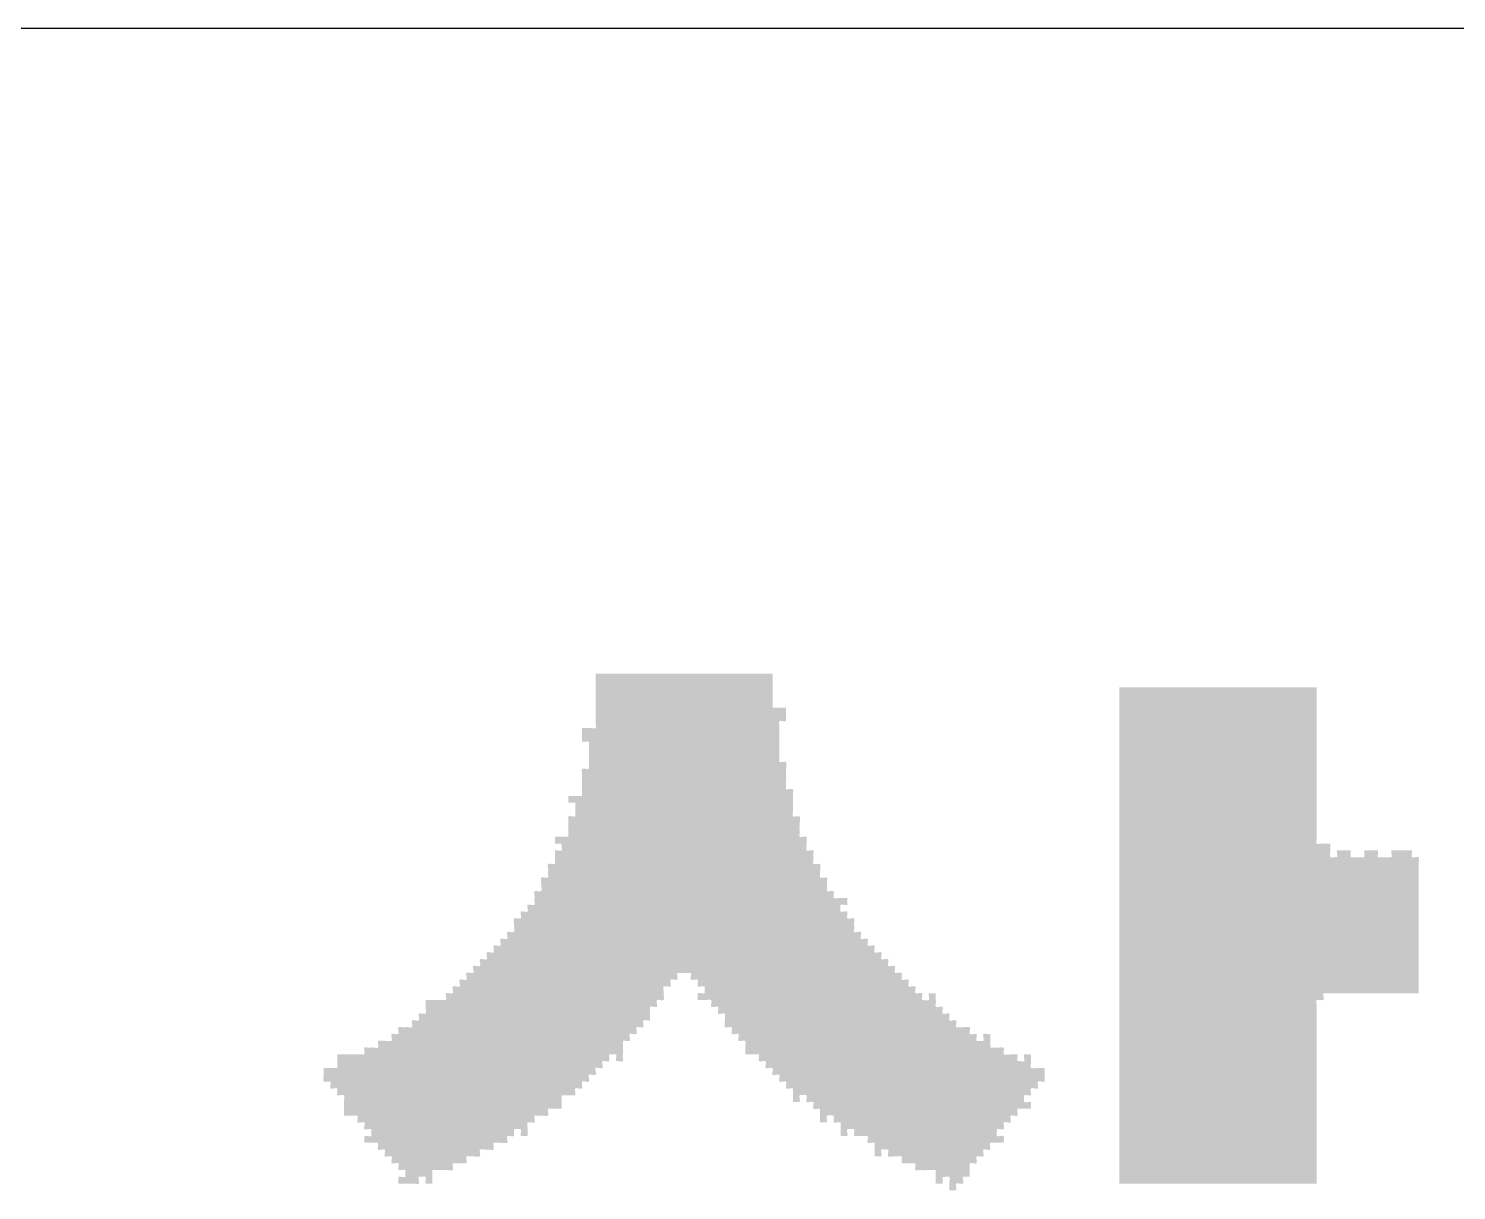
# Model space of a CAD drawing. Header units: feet. Extents: x 1 to 168002, y -59383 to 29717.
# Drawn here: x 36396 to 36856.9, y -55412.1 to -55036.8 of the extents above; entities that cross this region are included whole.
import ezdxf

# ---------------------------------------------------------------- set-up
doc = ezdxf.new("R2010")
doc.units = ezdxf.units.FT
doc.header["$LTSCALE"] = 50
doc.header["$MEASUREMENT"] = 0
doc.linetypes.add('CONTINU', pattern=[0])
doc.layers.get('0').update_dxf_attribs({"linetype": 'CONTINUOUS'})
doc.layers.add('Border', color=7, linetype='CONTINUOUS', lineweight=0)
doc.layers.add('CLOUD', color=30, linetype='CONTINUOUS')
doc.layers.add('title', color=2, linetype='CONTINUOUS')

# ---------------------------------------------------------------- blocks, each defined once
blk = doc.blocks.new('A$C611163EE')
at = {"layer": 'CLOUD', "lineweight": 0}
h = blk.add_hatch(color=7, dxfattribs=at)
edge = h.paths.add_edge_path()
edge.add_spline(control_points=[(1396.18, 723.33), (1396.18, 720.63), (1396.18, 717.93), (1396.18, 715.23), (1395.37, 714.69), (1392.8, 715.9), (1392.13, 715.23), (1391.74, 714.84), (1392.16, 711.77), (1392.13, 711.18), (1392.06, 709.83), (1392.19, 708.47), (1392.13, 707.12), (1392.13, 704.42), (1392.13, 701.72), (1392.13, 699.02), (1392.13, 697.67), (1392.13, 696.32), (1392.13, 694.97), (1392.13, 693.62), (1392.13, 692.27), (1392.13, 690.91), (1392.94, 690.37), (1395.51, 691.59), (1396.18, 690.91), (1396.57, 690.53), (1396.15, 687.45), (1396.18, 686.86), (1396.25, 685.52), (1396.1, 684.16), (1396.18, 682.81), (1396.26, 681.47), (1396.18, 680.1), (1396.18, 678.76), (1396.18, 677.41), (1396.18, 676.06), (1396.18, 674.71), (1396.99, 674.16), (1399.56, 675.38), (1400.24, 674.71), (1400.73, 674.21), (1400.05, 671.37), (1400.24, 670.65), (1400.52, 669.5), (1400.24, 667.79), (1400.24, 666.6), (1400.24, 665.25), (1400.24, 663.9), (1400.24, 662.55), (1400.77, 661.74), (1399.56, 659.17), (1400.24, 658.5), (1400.66, 658.07), (1404.07, 659.01), (1404.29, 658.5), (1404.67, 657.6), (1404.29, 655.43), (1404.29, 654.44), (1404.29, 653.38), (1403.93, 651.38), (1404.29, 650.39), (1404.57, 649.61), (1403.73, 646.9), (1404.29, 646.34), (1404.71, 645.91), (1408.12, 646.85), (1408.34, 646.34), (1408.72, 645.45), (1408.34, 643.27), (1408.34, 642.29), (1408.34, 641.34), (1407.95, 639.08), (1408.34, 638.24), (1408.59, 637.7), (1411.94, 638.68), (1412.39, 638.24), (1413.07, 637.56), (1411.85, 634.99), (1412.39, 634.18), (1412.93, 633.37), (1411.71, 630.81), (1412.39, 630.13), (1412.89, 629.64), (1416.13, 630.72), (1416.44, 630.13), (1416.85, 629.38), (1416.44, 626.95), (1416.44, 626.08), (1416.44, 625.09), (1416.06, 622.92), (1416.44, 622.03), (1416.66, 621.52), (1420.07, 622.45), (1420.5, 622.03), (1421.12, 621.4), (1420.09, 618.79), (1420.5, 617.97), (1421.04, 616.9), (1420.06, 615.06), (1420.5, 613.92), (1421.31, 613.38), (1423.87, 614.6), (1424.55, 613.92), (1424.97, 613.5), (1424.04, 610.09), (1424.55, 609.87), (1425.44, 609.49), (1427.61, 609.87), (1428.6, 609.87), (1429.95, 609.87), (1431.3, 609.87), (1432.65, 609.87), (1432.65, 608.52), (1432.65, 607.17), (1432.65, 605.82), (1431.84, 605.28), (1429.27, 606.49), (1428.6, 605.82), (1428.47, 605.69), (1428.48, 601.86), (1428.6, 601.77), (1429.14, 601.33), (1432.33, 602.33), (1432.65, 601.77), (1433.12, 600.94), (1432, 598.36), (1432.65, 597.71), (1433.22, 597.15), (1436.27, 598.36), (1436.7, 597.71), (1437.33, 596.77), (1436.1, 594.62), (1436.7, 593.66), (1437.31, 592.69), (1436.22, 590.65), (1436.7, 589.61), (1437.52, 589.07), (1440.08, 590.29), (1440.76, 589.61), (1441.32, 589.04), (1440.11, 585.99), (1440.76, 585.56), (1441.64, 584.97), (1444.01, 586.23), (1444.81, 585.56), (1445.49, 584.98), (1444.17, 582.15), (1444.81, 581.5), (1445.49, 580.82), (1448.16, 582.17), (1448.86, 581.5), (1449.54, 580.86), (1448.2, 578.12), (1448.86, 577.45), (1449.54, 576.78), (1452.24, 578.13), (1452.91, 577.45), (1453.59, 576.78), (1452.24, 574.08), (1452.91, 573.4), (1453.59, 572.73), (1456.29, 574.08), (1456.97, 573.4), (1457.64, 572.73), (1456.29, 570.02), (1456.97, 569.35), (1457.53, 568.78), (1460.59, 570), (1461.02, 569.35), (1461.6, 568.47), (1460.34, 566.1), (1461.02, 565.29), (1461.59, 564.61), (1464.43, 565.94), (1465.07, 565.29), (1465.75, 564.61), (1464.4, 561.95), (1465.07, 561.24), (1465.71, 560.56), (1468.46, 561.91), (1469.12, 561.24), (1469.8, 560.57), (1468.45, 557.87), (1469.12, 557.19), (1469.8, 556.52), (1472.5, 557.87), (1473.17, 557.19), (1473.81, 556.56), (1472.49, 553.7), (1473.17, 553.14), (1473.93, 552.51), (1476.54, 553.83), (1477.23, 553.14), (1477.51, 552.85), (1476.91, 549.15), (1477.23, 549.09), (1477.65, 549), (1481.01, 548.82), (1481.28, 549.09), (1481.95, 549.76), (1480.74, 552.33), (1481.28, 553.14), (1482.63, 553.14), (1483.98, 553.14), (1485.33, 553.14), (1485.33, 551.79), (1485.33, 550.44), (1485.33, 549.09), (1485.87, 548.28), (1484.66, 545.71), (1485.33, 545.03), (1486.01, 544.36), (1488.71, 545.71), (1489.38, 545.03), (1490.06, 544.36), (1488.71, 541.66), (1489.38, 540.98), (1490.04, 540.33), (1492.81, 541.67), (1493.43, 540.98), (1494.09, 540.26), (1492.75, 537.62), (1493.43, 536.93), (1494, 536.36), (1497.06, 537.58), (1497.49, 536.93), (1498.11, 535.99), (1496.99, 533.9), (1497.49, 532.88), (1498.84, 532.88), (1500.19, 532.88), (1501.54, 532.88), (1502.52, 532.88), (1504.7, 533.26), (1505.59, 532.88), (1506.1, 532.66), (1505.17, 529.25), (1505.59, 528.83), (1506.27, 528.15), (1508.83, 529.37), (1509.64, 528.83), (1510.17, 527.9), (1508.99, 525.6), (1509.64, 524.77), (1509.74, 524.65), (1513.57, 524.65), (1513.7, 524.77), (1514.33, 525.41), (1513.01, 528.27), (1513.7, 528.83), (1514.5, 529.49), (1516.83, 528.29), (1517.75, 528.83), (1517.75, 526.12), (1517.75, 523.42), (1517.75, 520.72), (1519.1, 520.72), (1520.45, 520.72), (1521.8, 520.72), (1522.28, 520.72), (1525.59, 521.04), (1525.85, 520.72), (1526.24, 520.25), (1525.35, 516.91), (1525.85, 516.67), (1526.69, 516.28), (1528.97, 516.67), (1529.9, 516.67), (1530.38, 516.67), (1533.69, 516.99), (1533.96, 516.67), (1534.62, 515.86), (1533.43, 513.53), (1533.96, 512.62), (1534.77, 513.16), (1537.33, 511.94), (1538.01, 512.62), (1538.58, 513.19), (1537.36, 516.24), (1538.01, 516.67), (1538.94, 517.29), (1541.04, 516.17), (1542.06, 516.67), (1542.14, 515.32), (1541.96, 513.96), (1542.06, 512.62), (1542.11, 512.01), (1541.66, 508.96), (1542.06, 508.56), (1542.45, 508.18), (1545.52, 508.6), (1546.11, 508.56), (1547.46, 508.5), (1548.82, 508.62), (1550.16, 508.56), (1550.16, 505.86), (1550.16, 503.16), (1550.16, 500.46), (1549.36, 499.92), (1546.79, 501.14), (1546.11, 500.46), (1545.44, 499.79), (1546.79, 497.08), (1546.11, 496.41), (1545.44, 495.73), (1542.74, 497.08), (1542.06, 496.41), (1541.41, 495.76), (1542.53, 493.17), (1542.06, 492.36), (1541.71, 491.75), (1538.53, 492.87), (1538.01, 492.36), (1537.88, 492.23), (1537.89, 488.4), (1538.01, 488.3), (1538.83, 487.65), (1541.13, 488.83), (1542.06, 488.3), (1542.06, 486.95), (1542.06, 485.6), (1542.06, 484.25), (1539.36, 484.25), (1536.66, 484.25), (1533.96, 484.25), (1533.42, 483.44), (1534.63, 480.87), (1533.96, 480.2), (1533.28, 479.52), (1530.58, 480.87), (1529.9, 480.2), (1529.23, 479.52), (1530.58, 476.82), (1529.9, 476.15), (1529.31, 475.55), (1526.34, 476.82), (1525.85, 476.15), (1525.27, 475.35), (1526.54, 472.78), (1525.85, 472.09), (1525.56, 471.81), (1521.86, 472.41), (1521.8, 472.09), (1521.72, 471.67), (1521.53, 468.31), (1521.8, 468.04), (1522.39, 467.45), (1525.37, 468.71), (1525.85, 468.04), (1526.49, 467.15), (1525.34, 464.97), (1525.85, 463.99), (1524.5, 463.99), (1523.15, 463.99), (1521.8, 463.99), (1520.81, 463.99), (1518.64, 464.37), (1517.75, 463.99), (1517.24, 463.77), (1518.17, 460.36), (1517.75, 459.94), (1517.06, 459.25), (1514.48, 460.54), (1513.7, 459.94), (1513.02, 459.42), (1514.31, 456.5), (1513.7, 455.89), (1513.02, 455.21), (1510.32, 456.56), (1509.64, 455.89), (1508.97, 455.21), (1510.32, 452.51), (1509.64, 451.83), (1508.97, 451.16), (1506.4, 452.37), (1505.59, 451.83), (1505.59, 449.13), (1505.59, 446.43), (1505.59, 443.73), (1504.24, 443.73), (1502.89, 443.73), (1501.54, 443.73), (1501, 442.92), (1502.21, 440.35), (1501.54, 439.68), (1500.97, 439.11), (1497.92, 440.33), (1497.49, 439.68), (1496.86, 438.74), (1497.99, 436.64), (1497.49, 435.62), (1496.14, 435.62), (1494.78, 435.62), (1493.43, 435.62), (1493.43, 436.98), (1493.43, 438.33), (1493.43, 439.68), (1493.43, 440.16), (1493.76, 443.47), (1493.43, 443.73), (1492.63, 444.39), (1490.3, 443.2), (1489.38, 443.73), (1489.38, 442.38), (1489.38, 441.03), (1489.38, 439.68), (1488.03, 439.68), (1486.68, 439.68), (1485.33, 439.68), (1485.33, 442.38), (1485.33, 445.08), (1485.33, 447.78), (1483.98, 447.78), (1482.63, 447.78), (1481.28, 447.78), (1480.09, 447.78), (1478.38, 447.49), (1477.23, 447.78), (1476.5, 447.96), (1473.67, 447.29), (1473.17, 447.78), (1472.5, 448.46), (1473.71, 451.02), (1473.17, 451.83), (1471.82, 451.83), (1470.47, 451.83), (1469.12, 451.83), (1468.13, 451.83), (1465.96, 451.45), (1465.07, 451.83), (1464.56, 452.05), (1465.49, 455.46), (1465.07, 455.89), (1464.51, 456.45), (1461.8, 455.6), (1461.02, 455.89), (1460.24, 456.17), (1457.53, 455.33), (1456.97, 455.89), (1456.68, 456.17), (1457.28, 459.88), (1456.97, 459.94), (1456.54, 460.02), (1453.18, 460.21), (1452.91, 459.94), (1452.24, 459.26), (1453.45, 456.7), (1452.91, 455.89), (1451.56, 455.89), (1450.21, 455.89), (1448.86, 455.89), (1448.86, 457.24), (1448.86, 458.59), (1448.86, 459.94), (1448.86, 460.93), (1449.24, 463.1), (1448.86, 463.99), (1448.64, 464.5), (1445.23, 463.56), (1444.81, 463.99), (1444.13, 464.67), (1445.35, 467.23), (1444.81, 468.04), (1442.11, 468.04), (1439.41, 468.04), (1436.7, 468.04), (1436.16, 468.85), (1437.38, 471.42), (1436.7, 472.09), (1436.58, 472.22), (1432.75, 472.21), (1432.65, 472.09), (1431.99, 471.27), (1433.18, 468.97), (1432.65, 468.04), (1431.3, 468.04), (1429.95, 468.04), (1428.6, 468.04), (1428.6, 470.74), (1428.6, 473.45), (1428.6, 476.15), (1427.79, 476.69), (1425.22, 475.47), (1424.55, 476.15), (1424.26, 476.44), (1424.86, 480.14), (1424.55, 480.2), (1424.12, 480.28), (1420.77, 480.47), (1420.5, 480.2), (1419.82, 479.52), (1421.03, 476.96), (1420.5, 476.15), (1419.14, 476.15), (1417.79, 476.15), (1416.44, 476.15), (1416.44, 478.85), (1416.44, 481.55), (1416.44, 484.25), (1415.63, 484.79), (1413.07, 483.58), (1412.39, 484.25), (1411.74, 484.9), (1413.08, 487.71), (1412.39, 488.3), (1411.65, 488.95), (1409.03, 487.61), (1408.34, 488.3), (1408.05, 488.59), (1408.65, 492.29), (1408.34, 492.36), (1407.91, 492.44), (1404.56, 492.63), (1404.29, 492.36), (1403.61, 491.68), (1404.83, 489.12), (1404.29, 488.3), (1402.94, 488.3), (1401.59, 488.3), (1400.24, 488.3), (1400.24, 489.65), (1400.24, 491.01), (1400.24, 492.36), (1400.24, 492.84), (1400.55, 496.15), (1400.24, 496.41), (1399.64, 496.89), (1396.58, 495.8), (1396.18, 496.41), (1395.66, 497.22), (1396.85, 499.79), (1396.18, 500.46), (1395.61, 501.03), (1392.56, 499.81), (1392.13, 500.46), (1391.55, 501.33), (1392.81, 503.74), (1392.13, 504.51), (1391.53, 505.2), (1388.73, 503.86), (1388.08, 504.51), (1387.51, 505.08), (1388.73, 508.13), (1388.08, 508.56), (1387.27, 509.1), (1384.7, 507.89), (1384.03, 508.56), (1383.35, 509.24), (1384.7, 511.94), (1384.03, 512.62), (1383.46, 513.19), (1380.4, 511.97), (1379.97, 512.62), (1379.35, 513.55), (1380.47, 515.65), (1379.97, 516.67), (1377.27, 516.67), (1374.57, 516.67), (1371.87, 516.67), (1371.87, 518.02), (1371.87, 519.37), (1371.87, 520.72), (1371.87, 521.2), (1372.19, 524.51), (1371.87, 524.77), (1371.12, 525.39), (1368.48, 524.08), (1367.82, 524.77), (1367.15, 525.47), (1368.5, 528.14), (1367.82, 528.83), (1367.24, 529.4), (1364.21, 528.17), (1363.76, 528.83), (1363.21, 529.63), (1364.44, 532.2), (1363.76, 532.88), (1363.34, 533.3), (1359.93, 532.37), (1359.71, 532.88), (1359.33, 533.77), (1359.71, 535.94), (1359.71, 536.93), (1359.71, 538.28), (1359.71, 539.63), (1359.71, 540.98), (1358.9, 541.52), (1356.33, 540.31), (1355.66, 540.98), (1355.09, 541.55), (1356.31, 544.6), (1355.66, 545.03), (1354.72, 545.66), (1352.55, 544.42), (1351.61, 545.03), (1350.97, 545.45), (1352.16, 548.53), (1351.61, 549.09), (1351.22, 549.47), (1348.15, 549.06), (1347.56, 549.09), (1346.21, 549.16), (1344.85, 549.03), (1343.5, 549.09), (1343.5, 550.44), (1343.5, 551.79), (1343.5, 553.14), (1344.31, 553.68), (1346.88, 552.46), (1347.56, 553.14), (1347.68, 553.26), (1347.67, 557.1), (1347.56, 557.19), (1347.01, 557.63), (1343.83, 556.63), (1343.5, 557.19), (1343.03, 558.01), (1344.15, 560.59), (1343.5, 561.24), (1342.93, 561.81), (1339.88, 560.59), (1339.45, 561.24), (1338.83, 562.18), (1339.95, 564.28), (1339.45, 565.29), (1336.75, 565.29), (1334.05, 565.29), (1331.35, 565.29), (1330.81, 564.49), (1332.02, 561.92), (1331.35, 561.24), (1330.78, 560.68), (1327.73, 561.89), (1327.29, 561.24), (1326.67, 560.3), (1327.91, 558.14), (1327.29, 557.19), (1326.88, 556.55), (1323.8, 557.75), (1323.24, 557.19), (1322.86, 556.81), (1323.27, 553.73), (1323.24, 553.14), (1323.2, 552.31), (1323.68, 549.76), (1323.24, 549.09), (1322.83, 548.45), (1319.75, 549.64), (1319.19, 549.09), (1318.62, 548.52), (1319.84, 545.47), (1319.19, 545.03), (1318.73, 544.73), (1315.34, 545.48), (1315.14, 545.03), (1314.75, 544.17), (1315.14, 541.94), (1315.14, 540.98), (1315.14, 539.63), (1315.14, 538.28), (1315.14, 536.93), (1314.33, 536.39), (1311.76, 537.61), (1311.09, 536.93), (1310.41, 536.26), (1311.76, 533.55), (1311.09, 532.88), (1310.41, 532.2), (1307.71, 533.55), (1307.03, 532.88), (1306.37, 532.22), (1307.72, 529.45), (1307.03, 528.83), (1306.31, 528.17), (1303.67, 529.51), (1302.98, 528.83), (1302.41, 528.26), (1303.63, 525.21), (1302.98, 524.77), (1302.05, 524.15), (1299.95, 525.27), (1298.93, 524.77), (1298.93, 522.07), (1298.93, 519.37), (1298.93, 516.67), (1298.39, 515.86), (1299.6, 513.29), (1298.93, 512.62), (1298.25, 511.94), (1295.69, 513.16), (1294.88, 512.62), (1294.34, 513.43), (1295.55, 515.99), (1294.88, 516.67), (1294.69, 516.86), (1291.1, 516.81), (1290.82, 516.67), (1290.26, 516.38), (1291.3, 513.09), (1290.82, 512.62), (1290.15, 511.94), (1287.45, 513.29), (1286.77, 512.62), (1286.1, 511.94), (1287.45, 509.24), (1286.77, 508.56), (1286.11, 507.91), (1283.34, 509.25), (1282.72, 508.56), (1282.06, 507.84), (1283.4, 505.2), (1282.72, 504.51), (1282.15, 503.95), (1279.1, 505.16), (1278.67, 504.51), (1278.17, 503.76), (1279.33, 501.05), (1278.67, 500.46), (1277.94, 499.81), (1275.3, 501.15), (1274.62, 500.46), (1274.05, 499.89), (1275.26, 496.84), (1274.62, 496.41), (1273.68, 495.78), (1271.51, 497.02), (1270.56, 496.41), (1269.92, 495.99), (1271.12, 492.91), (1270.56, 492.36), (1270.18, 491.97), (1267.1, 492.39), (1266.51, 492.36), (1265.16, 492.29), (1263.81, 492.41), (1262.46, 492.36), (1262.46, 489.65), (1262.46, 486.95), (1262.46, 484.25), (1261.11, 484.25), (1259.76, 484.25), (1258.41, 484.25), (1257.93, 484.25), (1254.62, 484.57), (1254.35, 484.25), (1254.04, 483.86), (1254.76, 480.34), (1254.35, 480.2), (1253.34, 479.85), (1251.38, 480.2), (1250.3, 480.2), (1248.95, 480.2), (1247.6, 480.2), (1246.25, 480.2), (1245.71, 479.39), (1246.92, 476.82), (1246.25, 476.15), (1245.82, 475.72), (1242.42, 476.66), (1242.2, 476.15), (1241.81, 475.25), (1242.2, 473.08), (1242.2, 472.09), (1242.2, 470.74), (1242.2, 469.39), (1242.2, 468.04), (1240.85, 468.04), (1239.5, 468.04), (1238.15, 468.04), (1237.6, 468.85), (1238.82, 471.42), (1238.15, 472.09), (1237.87, 472.37), (1234.52, 472.18), (1234.09, 472.09), (1233.77, 472.03), (1234.38, 468.33), (1234.09, 468.04), (1233.42, 467.37), (1230.85, 468.58), (1230.04, 468.04), (1229.5, 467.23), (1230.72, 464.67), (1230.04, 463.99), (1229.66, 463.61), (1226.58, 464.02), (1225.99, 463.99), (1224.99, 463.94), (1222.82, 464.41), (1221.94, 463.99), (1221.39, 463.73), (1222.39, 460.39), (1221.94, 459.94), (1221.55, 459.55), (1218.48, 459.97), (1217.88, 459.94), (1216.91, 459.89), (1214.69, 460.36), (1213.83, 459.94), (1213.28, 459.66), (1214.3, 456.35), (1213.83, 455.89), (1213.45, 455.5), (1210.37, 455.92), (1209.78, 455.89), (1208.78, 455.83), (1206.61, 456.31), (1205.73, 455.89), (1205.19, 455.63), (1206.18, 452.29), (1205.73, 451.83), (1205.34, 451.45), (1202.27, 451.86), (1201.67, 451.83), (1200.33, 451.76), (1198.97, 451.89), (1197.62, 451.83), (1197.08, 451.02), (1198.3, 448.46), (1197.62, 447.78), (1197.24, 447.4), (1194.16, 447.81), (1193.57, 447.78), (1192.27, 447.71), (1190.82, 447.68), (1189.52, 447.78), (1188.17, 447.89), (1186.81, 447.7), (1185.47, 447.78), (1185.47, 445.08), (1185.47, 442.38), (1185.47, 439.68), (1184.12, 439.68), (1182.76, 439.68), (1181.41, 439.68), (1180.88, 440.44), (1182.09, 443.11), (1181.41, 443.73), (1181.26, 443.87), (1177.5, 443.87), (1177.36, 443.73), (1176.8, 443.16), (1178.01, 440.11), (1177.36, 439.68), (1176.6, 439.17), (1174.23, 439.85), (1173.31, 439.68), (1172.08, 439.45), (1170.51, 439.68), (1169.26, 439.68), (1167.91, 439.68), (1166.56, 439.68), (1165.2, 439.68), (1165.2, 441.03), (1165.2, 442.38), (1165.2, 443.73), (1166.01, 444.27), (1168.58, 443.05), (1169.26, 443.73), (1169.38, 443.86), (1169.38, 447.69), (1169.26, 447.78), (1168.43, 448.44), (1166.13, 447.25), (1165.2, 447.78), (1164.66, 448.59), (1165.88, 451.16), (1165.2, 451.83), (1164.53, 452.51), (1161.83, 451.16), (1161.15, 451.83), (1160.48, 452.51), (1161.83, 455.21), (1161.15, 455.89), (1160.49, 456.54), (1157.72, 455.2), (1157.1, 455.89), (1156.44, 456.61), (1157.79, 459.25), (1157.1, 459.94), (1156.53, 460.51), (1153.48, 459.29), (1153.05, 459.94), (1152.42, 460.87), (1153.55, 462.97), (1153.05, 463.99), (1150.35, 463.99), (1147.64, 463.99), (1144.94, 463.99), (1144.94, 465.34), (1144.94, 466.69), (1144.94, 468.04), (1145.75, 468.58), (1148.32, 467.37), (1149, 468.04), (1149.26, 468.31), (1149.09, 471.67), (1149, 472.09), (1148.93, 472.42), (1145.24, 471.8), (1144.94, 472.09), (1144.27, 472.77), (1145.62, 475.47), (1144.94, 476.15), (1144.27, 476.82), (1141.57, 475.47), (1140.89, 476.15), (1140.22, 476.82), (1141.43, 479.39), (1140.89, 480.2), (1138.19, 480.2), (1135.49, 480.2), (1132.79, 480.2), (1132.79, 482.9), (1132.79, 485.6), (1132.79, 488.3), (1132.79, 489.29), (1133.17, 491.46), (1132.79, 492.36), (1132.57, 492.87), (1129.16, 491.93), (1128.73, 492.36), (1128.08, 493.01), (1129.22, 495.59), (1128.73, 496.41), (1128.37, 497.03), (1125.21, 495.88), (1124.68, 496.41), (1124.12, 496.98), (1125.33, 500.03), (1124.68, 500.46), (1124.22, 500.77), (1120.83, 500.01), (1120.63, 500.46), (1120.24, 501.32), (1120.63, 503.55), (1120.63, 504.51), (1120.63, 505.86), (1120.63, 507.21), (1120.63, 508.56), (1123.33, 508.56), (1126.03, 508.56), (1128.73, 508.56), (1128.73, 511.26), (1128.73, 513.97), (1128.73, 516.67), (1130.09, 516.67), (1131.44, 516.67), (1132.79, 516.67), (1135.49, 516.67), (1138.19, 516.67), (1140.89, 516.67), (1142.24, 516.67), (1143.59, 516.67), (1144.94, 516.67), (1145.48, 517.48), (1144.27, 520.05), (1144.94, 520.72), (1145.62, 521.4), (1148.19, 520.18), (1149, 520.72), (1149.81, 521.26), (1152.37, 520.05), (1153.05, 520.72), (1153.73, 521.4), (1152.51, 523.96), (1153.05, 524.77), (1154.4, 524.77), (1155.75, 524.77), (1157.1, 524.77), (1158.09, 524.77), (1160.26, 524.39), (1161.15, 524.77), (1161.66, 524.99), (1160.73, 528.4), (1161.15, 528.83), (1161.83, 529.5), (1164.39, 528.29), (1165.2, 528.83), (1165.75, 529.64), (1164.53, 532.2), (1165.2, 532.88), (1165.84, 533.51), (1168.44, 532.45), (1169.26, 532.88), (1170.08, 533.31), (1172.67, 532.24), (1173.31, 532.88), (1173.99, 533.55), (1172.63, 536.26), (1173.31, 536.93), (1173.99, 537.61), (1176.69, 536.26), (1177.36, 536.93), (1178.04, 537.61), (1176.82, 540.17), (1177.36, 540.98), (1177.79, 541.63), (1180.85, 540.42), (1181.41, 540.98), (1181.8, 541.37), (1181.38, 544.44), (1181.41, 545.03), (1181.49, 546.38), (1181.36, 547.74), (1181.41, 549.09), (1182.76, 549.09), (1184.12, 549.09), (1185.47, 549.09), (1188.17, 549.09), (1190.87, 549.09), (1193.57, 549.09), (1194.11, 549.9), (1192.9, 552.46), (1193.57, 553.14), (1194.14, 553.71), (1197.19, 552.49), (1197.62, 553.14), (1198.21, 554.02), (1196.95, 556.39), (1197.62, 557.19), (1198.2, 557.87), (1201.04, 556.55), (1201.67, 557.19), (1202.35, 557.87), (1201, 560.57), (1201.67, 561.24), (1202.35, 561.92), (1205.05, 560.57), (1205.73, 561.24), (1206.29, 561.81), (1205.08, 564.86), (1205.73, 565.29), (1206.61, 565.88), (1208.98, 564.62), (1209.78, 565.29), (1210.46, 565.87), (1209.14, 568.71), (1209.78, 569.35), (1210.45, 570.02), (1213.16, 568.67), (1213.83, 569.35), (1214.51, 570.02), (1213.16, 572.73), (1213.83, 573.4), (1214.4, 573.97), (1217.45, 572.75), (1217.88, 573.4), (1218.47, 574.28), (1217.21, 576.65), (1217.88, 577.45), (1218.46, 578.14), (1221.3, 576.81), (1221.94, 577.45), (1222.61, 578.13), (1221.26, 580.83), (1221.94, 581.5), (1222.61, 582.18), (1225.31, 580.83), (1225.99, 581.5), (1226.55, 582.07), (1225.34, 585.13), (1225.99, 585.56), (1226.87, 586.14), (1229.24, 584.88), (1230.04, 585.56), (1230.72, 586.13), (1229.4, 588.97), (1230.04, 589.61), (1230.66, 590.23), (1233.56, 588.93), (1234.09, 589.61), (1234.48, 590.1), (1234.09, 592.99), (1234.09, 593.66), (1234.09, 594.65), (1233.71, 596.82), (1234.09, 597.71), (1234.31, 598.22), (1237.72, 597.29), (1238.15, 597.71), (1238.83, 598.4), (1237.55, 600.98), (1238.15, 601.77), (1238.66, 602.44), (1241.58, 601.15), (1242.2, 601.77), (1242.87, 602.44), (1241.52, 605.14), (1242.2, 605.82), (1242.87, 606.49), (1245.57, 605.14), (1246.25, 605.82), (1246.91, 606.48), (1245.75, 609.05), (1246.25, 609.87), (1246.75, 610.69), (1245.59, 613.26), (1246.25, 613.92), (1246.68, 614.35), (1250.08, 613.41), (1250.3, 613.92), (1250.69, 614.82), (1250.3, 616.99), (1250.3, 617.97), (1250.3, 618.84), (1249.9, 621.28), (1250.3, 622.03), (1250.62, 622.61), (1253.86, 621.53), (1254.35, 622.03), (1255.03, 622.7), (1253.81, 625.27), (1254.35, 626.08), (1254.9, 626.89), (1253.68, 629.46), (1254.35, 630.13), (1255.03, 630.81), (1257.6, 629.59), (1258.41, 630.13), (1258.41, 632.83), (1258.41, 635.53), (1258.41, 638.24), (1259.22, 638.78), (1261.78, 637.56), (1262.46, 638.24), (1263.13, 638.91), (1261.92, 641.48), (1262.46, 642.29), (1261.11, 642.29), (1259.76, 642.29), (1258.41, 642.29), (1258.41, 643.64), (1258.41, 644.99), (1258.41, 646.34), (1261.11, 646.34), (1263.81, 646.34), (1266.51, 646.34), (1266.51, 647.69), (1266.51, 649.04), (1266.51, 650.39), (1266.51, 651.58), (1266.22, 653.29), (1266.51, 654.44), (1266.69, 655.16), (1266.02, 658), (1266.51, 658.5), (1267.18, 659.17), (1269.75, 657.96), (1270.56, 658.5), (1270.56, 661.2), (1270.56, 663.9), (1270.56, 666.6), (1269.21, 666.6), (1267.86, 666.6), (1266.51, 666.6), (1266.51, 667.95), (1266.51, 669.3), (1266.51, 670.65), (1269.21, 670.65), (1271.91, 670.65), (1274.62, 670.65), (1274.62, 673.35), (1274.62, 676.06), (1274.62, 678.76), (1274.62, 680.11), (1274.62, 681.46), (1274.62, 682.81), (1274.62, 683.8), (1274.23, 685.97), (1274.62, 686.86), (1274.83, 687.37), (1278.24, 686.44), (1278.67, 686.86), (1279.12, 687.31), (1278.55, 690.24), (1278.67, 690.91), (1278.89, 692.16), (1278.67, 693.7), (1278.67, 694.97), (1278.67, 696.32), (1278.67, 697.67), (1278.67, 699.02), (1278.67, 700.37), (1278.67, 701.72), (1278.67, 703.07), (1277.32, 703.07), (1275.97, 703.07), (1274.62, 703.07), (1274.62, 705.77), (1274.62, 708.47), (1274.62, 711.18), (1275.97, 711.18), (1277.32, 711.18), (1278.67, 711.18), (1279.22, 711.18), (1282.36, 710.82), (1282.72, 711.18), (1283.08, 711.53), (1282.72, 714.67), (1282.72, 715.23), (1282.72, 716.58), (1282.72, 717.93), (1282.72, 719.28), (1282.72, 721.98), (1282.72, 724.68), (1282.72, 727.38), (1282.72, 730.09), (1282.72, 732.79), (1282.72, 735.49), (1282.72, 738.19), (1282.72, 740.89), (1282.72, 743.59), (1284.07, 743.59), (1285.42, 743.59), (1286.77, 743.59), (1289.47, 743.59), (1292.18, 743.59), (1294.88, 743.59), (1297.58, 743.59), (1300.28, 743.59), (1302.98, 743.59), (1304.33, 743.59), (1305.68, 743.59), (1307.03, 743.59), (1309.73, 743.59), (1312.44, 743.59), (1315.14, 743.59), (1316.49, 743.59), (1317.84, 743.59), (1319.19, 743.59), (1321.89, 743.59), (1324.59, 743.59), (1327.29, 743.59), (1330, 743.59), (1332.7, 743.59), (1335.4, 743.59), (1336.75, 743.59), (1338.1, 743.59), (1339.45, 743.59), (1342.15, 743.59), (1344.85, 743.59), (1347.56, 743.59), (1348.91, 743.59), (1350.26, 743.59), (1351.61, 743.59), (1354.31, 743.59), (1357.01, 743.59), (1359.71, 743.59), (1361.06, 743.59), (1362.41, 743.59), (1363.76, 743.59), (1366.47, 743.59), (1369.17, 743.59), (1371.87, 743.59), (1377.27, 743.59), (1382.68, 743.59), (1388.08, 743.59), (1388.08, 742.24), (1388.08, 740.89), (1388.08, 739.54), (1388.08, 736.84), (1388.08, 734.14), (1388.08, 731.44), (1388.08, 728.74), (1388.08, 726.03), (1388.08, 723.33), (1390.78, 723.33), (1393.48, 723.33), (1396.18, 723.33)], knot_values=[0, 0, 0, 0, 1, 1, 1, 2, 2, 2, 3, 3, 3, 4, 4, 4, 5, 5, 5, 6, 6, 6, 7, 7, 7, 8, 8, 8, 9, 9, 9, 10, 10, 10, 11, 11, 11, 12, 12, 12, 13, 13, 13, 14, 14, 14, 15, 15, 15, 16, 16, 16, 17, 17, 17, 18, 18, 18, 19, 19, 19, 20, 20, 20, 21, 21, 21, 22, 22, 22, 23, 23, 23, 24, 24, 24, 25, 25, 25, 26, 26, 26, 27, 27, 27, 28, 28, 28, 29, 29, 29, 30, 30, 30, 31, 31, 31, 32, 32, 32, 33, 33, 33, 34, 34, 34, 35, 35, 35, 36, 36, 36, 37, 37, 37, 38, 38, 38, 39, 39, 39, 40, 40, 40, 41, 41, 41, 42, 42, 42, 43, 43, 43, 44, 44, 44, 45, 45, 45, 46, 46, 46, 47, 47, 47, 48, 48, 48, 49, 49, 49, 50, 50, 50, 51, 51, 51, 52, 52, 52, 53, 53, 53, 54, 54, 54, 55, 55, 55, 56, 56, 56, 57, 57, 57, 58, 58, 58, 59, 59, 59, 60, 60, 60, 61, 61, 61, 62, 62, 62, 63, 63, 63, 64, 64, 64, 65, 65, 65, 66, 66, 66, 67, 67, 67, 68, 68, 68, 69, 69, 69, 70, 70, 70, 71, 71, 71, 72, 72, 72, 73, 73, 73, 74, 74, 74, 75, 75, 75, 76, 76, 76, 77, 77, 77, 78, 78, 78, 79, 79, 79, 80, 80, 80, 81, 81, 81, 82, 82, 82, 83, 83, 83, 84, 84, 84, 85, 85, 85, 86, 86, 86, 87, 87, 87, 88, 88, 88, 89, 89, 89, 90, 90, 90, 91, 91, 91, 92, 92, 92, 93, 93, 93, 94, 94, 94, 95, 95, 95, 96, 96, 96, 97, 97, 97, 98, 98, 98, 99, 99, 99, 100, 100, 100, 101, 101, 101, 102, 102, 102, 103, 103, 103, 104, 104, 104, 105, 105, 105, 106, 106, 106, 107, 107, 107, 108, 108, 108, 109, 109, 109, 110, 110, 110, 111, 111, 111, 112, 112, 112, 113, 113, 113, 114, 114, 114, 115, 115, 115, 116, 116, 116, 117, 117, 117, 118, 118, 118, 119, 119, 119, 120, 120, 120, 121, 121, 121, 122, 122, 122, 123, 123, 123, 124, 124, 124, 125, 125, 125, 126, 126, 126, 127, 127, 127, 128, 128, 128, 129, 129, 129, 130, 130, 130, 131, 131, 131, 132, 132, 132, 133, 133, 133, 134, 134, 134, 135, 135, 135, 136, 136, 136, 137, 137, 137, 138, 138, 138, 139, 139, 139, 140, 140, 140, 141, 141, 141, 142, 142, 142, 143, 143, 143, 144, 144, 144, 145, 145, 145, 146, 146, 146, 147, 147, 147, 148, 148, 148, 149, 149, 149, 150, 150, 150, 151, 151, 151, 152, 152, 152, 153, 153, 153, 154, 154, 154, 155, 155, 155, 156, 156, 156, 157, 157, 157, 158, 158, 158, 159, 159, 159, 160, 160, 160, 161, 161, 161, 162, 162, 162, 163, 163, 163, 164, 164, 164, 165, 165, 165, 166, 166, 166, 167, 167, 167, 168, 168, 168, 169, 169, 169, 170, 170, 170, 171, 171, 171, 172, 172, 172, 173, 173, 173, 174, 174, 174, 175, 175, 175, 176, 176, 176, 177, 177, 177, 178, 178, 178, 179, 179, 179, 180, 180, 180, 181, 181, 181, 182, 182, 182, 183, 183, 183, 184, 184, 184, 185, 185, 185, 186, 186, 186, 187, 187, 187, 188, 188, 188, 189, 189, 189, 190, 190, 190, 191, 191, 191, 192, 192, 192, 193, 193, 193, 194, 194, 194, 195, 195, 195, 196, 196, 196, 197, 197, 197, 198, 198, 198, 199, 199, 199, 200, 200, 200, 201, 201, 201, 202, 202, 202, 203, 203, 203, 204, 204, 204, 205, 205, 205, 206, 206, 206, 207, 207, 207, 208, 208, 208, 209, 209, 209, 210, 210, 210, 211, 211, 211, 212, 212, 212, 213, 213, 213, 214, 214, 214, 215, 215, 215, 216, 216, 216, 217, 217, 217, 218, 218, 218, 219, 219, 219, 220, 220, 220, 221, 221, 221, 222, 222, 222, 223, 223, 223, 224, 224, 224, 225, 225, 225, 226, 226, 226, 227, 227, 227, 228, 228, 228, 229, 229, 229, 230, 230, 230, 231, 231, 231, 232, 232, 232, 233, 233, 233, 234, 234, 234, 235, 235, 235, 236, 236, 236, 237, 237, 237, 238, 238, 238, 239, 239, 239, 240, 240, 240, 241, 241, 241, 242, 242, 242, 243, 243, 243, 244, 244, 244, 245, 245, 245, 246, 246, 246, 247, 247, 247, 248, 248, 248, 249, 249, 249, 250, 250, 250, 251, 251, 251, 252, 252, 252, 253, 253, 253, 254, 254, 254, 255, 255, 255, 256, 256, 256, 257, 257, 257, 258, 258, 258, 259, 259, 259, 260, 260, 260, 261, 261, 261, 262, 262, 262, 263, 263, 263, 264, 264, 264, 265, 265, 265, 266, 266, 266, 267, 267, 267, 268, 268, 268, 269, 269, 269, 270, 270, 270, 271, 271, 271, 272, 272, 272, 273, 273, 273, 274, 274, 274, 275, 275, 275, 276, 276, 276, 277, 277, 277, 278, 278, 278, 279, 279, 279, 280, 280, 280, 281, 281, 281, 282, 282, 282, 283, 283, 283, 284, 284, 284, 285, 285, 285, 286, 286, 286, 287, 287, 287, 288, 288, 288, 289, 289, 289, 290, 290, 290, 291, 291, 291, 292, 292, 292, 293, 293, 293, 294, 294, 294, 295, 295, 295, 296, 296, 296, 297, 297, 297, 298, 298, 298, 299, 299, 299, 300, 300, 300, 301, 301, 301, 302, 302, 302, 303, 303, 303, 304, 304, 304, 305, 305, 305, 306, 306, 306, 307, 307, 307, 308, 308, 308, 309, 309, 309, 310, 310, 310, 311, 311, 311, 312, 312, 312, 313, 313, 313, 314, 314, 314, 315, 315, 315, 316, 316, 316, 317, 317, 317, 318, 318, 318, 319, 319, 319, 320, 320, 320, 321, 321, 321, 322, 322, 322, 323, 323, 323, 324, 324, 324, 325, 325, 325, 326, 326, 326, 327, 327, 327, 328, 328, 328, 329, 329, 329, 330, 330, 330, 331, 331, 331, 332, 332, 332, 333, 333, 333, 334, 334, 334, 335, 335, 335, 336, 336, 336, 337, 337, 337, 338, 338, 338, 339, 339, 339, 340, 340, 340, 341, 341, 341, 342, 342, 342, 343, 343, 343, 344, 344, 344, 345, 345, 345, 346, 346, 346, 347, 347, 347, 348, 348, 348, 349, 349, 349, 350, 350, 350, 351, 351, 351, 352, 352, 352, 353, 353, 353, 354, 354, 354, 355, 355, 355, 356, 356, 356, 357, 357, 357, 358, 358, 358, 359, 359, 359, 360, 360, 360, 361, 361, 361, 362, 362, 362, 363, 363, 363, 364, 364, 364, 365, 365, 365, 366, 366, 366, 367, 367, 367, 368, 368, 368, 369, 369, 369, 370, 370, 370, 371, 371, 371, 372, 372, 372, 373, 373, 373, 374, 374, 374, 375, 375, 375, 376, 376, 376, 377, 377, 377, 378, 378, 378, 379, 379, 379, 380, 380, 380, 381, 381, 381, 382, 382, 382, 383, 383, 383, 384, 384, 384, 385, 385, 385, 386, 386, 386, 387, 387, 387, 388, 388, 388, 389, 389, 389, 390, 390, 390, 391, 391, 391, 392, 392, 392, 393, 393, 393, 394, 394, 394, 395, 395, 395, 396, 396, 396, 397, 397, 397, 398, 398, 398, 399, 399, 399, 400, 400, 400, 401, 401, 401, 402, 402, 402, 403, 403, 403, 404, 404, 404, 405, 405, 405, 406, 406, 406, 407, 407, 407, 408, 408, 408, 409, 409, 409, 410, 410, 410, 411, 411, 411, 412, 412, 412, 413, 413, 413, 414, 414, 414, 415, 415, 415, 416, 416, 416, 417, 417, 417, 418, 418, 418, 419, 419, 419, 420, 420, 420, 421, 421, 421, 422, 422, 422, 423, 423, 423, 423], degree=3, periodic=0)
h = blk.add_hatch(color=7, dxfattribs=at)
edge = h.paths.add_edge_path()
edge.add_spline(control_points=[(1716.31, 642.29), (1717.66, 642.29), (1719.01, 642.29), (1720.36, 642.29), (1720.42, 640.94), (1720.29, 639.58), (1720.36, 638.24), (1720.39, 637.64), (1719.98, 634.57), (1720.36, 634.18), (1721.04, 633.51), (1723.6, 634.72), (1724.41, 634.18), (1724.94, 635.1), (1723.75, 637.43), (1724.41, 638.24), (1724.67, 638.56), (1727.98, 638.24), (1728.46, 638.24), (1729.74, 638.24), (1731.25, 638.44), (1732.52, 638.24), (1732.77, 638.2), (1732.29, 634.47), (1732.52, 634.18), (1732.78, 633.86), (1736.09, 634.18), (1736.57, 634.18), (1737.92, 634.18), (1739.27, 634.21), (1740.62, 634.18), (1740.75, 634.18), (1740.45, 638.02), (1740.62, 638.24), (1740.88, 638.56), (1744.19, 638.24), (1744.67, 638.24), (1746.02, 638.24), (1747.38, 638.29), (1748.72, 638.24), (1748.91, 638.23), (1748.51, 634.4), (1748.72, 634.18), (1749.08, 633.83), (1752.22, 634.18), (1752.78, 634.18), (1753.33, 634.18), (1756.47, 633.83), (1756.83, 634.18), (1757.5, 634.86), (1756.29, 637.43), (1756.83, 638.24), (1758.18, 638.24), (1759.53, 638.24), (1760.88, 638.24), (1763.58, 638.24), (1766.28, 638.24), (1768.99, 638.24), (1769.53, 637.43), (1768.31, 634.86), (1768.99, 634.18), (1769.41, 633.76), (1772.82, 634.69), (1773.04, 634.18), (1773.42, 633.29), (1773.04, 631.12), (1773.04, 630.13), (1773.04, 628.78), (1773.04, 627.43), (1773.04, 626.08), (1773.04, 624.73), (1773.04, 623.38), (1773.04, 622.03), (1773.04, 619.32), (1773.04, 616.62), (1773.04, 613.92), (1773.04, 612.57), (1773.04, 611.22), (1773.04, 609.87), (1773.04, 607.17), (1773.04, 604.47), (1773.04, 601.77), (1773.04, 599.06), (1773.04, 596.36), (1773.04, 593.66), (1773.04, 590.96), (1773.04, 588.26), (1773.04, 585.56), (1773.04, 584.21), (1773.04, 582.85), (1773.04, 581.5), (1773.04, 578.8), (1773.04, 576.1), (1773.04, 573.4), (1773.04, 572.05), (1773.04, 570.7), (1773.04, 569.35), (1773.04, 566.65), (1773.04, 563.94), (1773.04, 561.24), (1773.04, 558.54), (1773.04, 555.84), (1773.04, 553.14), (1762.23, 553.14), (1751.43, 553.14), (1740.62, 553.14), (1735.22, 553.14), (1729.81, 553.14), (1724.41, 553.14), (1721.71, 553.14), (1719.01, 553.14), (1716.31, 553.14), (1715.77, 552.33), (1716.98, 549.76), (1716.31, 549.09), (1715.88, 548.66), (1712.47, 549.6), (1712.25, 549.09), (1711.87, 548.19), (1712.25, 546.02), (1712.25, 545.03), (1712.25, 542.33), (1712.25, 539.63), (1712.25, 536.93), (1712.25, 534.23), (1712.25, 531.53), (1712.25, 528.83), (1712.25, 527.47), (1712.25, 526.12), (1712.25, 524.77), (1712.25, 522.07), (1712.25, 519.37), (1712.25, 516.67), (1712.25, 513.97), (1712.25, 511.26), (1712.25, 508.56), (1712.25, 505.86), (1712.25, 503.16), (1712.25, 500.46), (1712.25, 499.11), (1712.25, 497.76), (1712.25, 496.41), (1712.25, 493.71), (1712.25, 491.01), (1712.25, 488.3), (1712.25, 485.6), (1712.25, 482.9), (1712.25, 480.2), (1712.25, 477.5), (1712.25, 474.8), (1712.25, 472.09), (1712.25, 469.39), (1712.25, 466.69), (1712.25, 463.99), (1712.25, 462.64), (1712.25, 461.29), (1712.25, 459.94), (1712.25, 457.24), (1712.25, 454.54), (1712.25, 451.83), (1712.25, 450.48), (1712.25, 449.13), (1712.25, 447.78), (1712.25, 445.08), (1712.25, 442.38), (1712.25, 439.68), (1706.85, 439.68), (1701.45, 439.68), (1696.05, 439.68), (1693.34, 439.68), (1690.64, 439.68), (1687.94, 439.68), (1686.59, 439.68), (1685.24, 439.68), (1683.89, 439.68), (1681.19, 439.68), (1678.49, 439.68), (1675.78, 439.68), (1673.08, 439.68), (1670.38, 439.68), (1667.68, 439.68), (1664.98, 439.68), (1662.28, 439.68), (1659.58, 439.68), (1658.22, 439.68), (1656.87, 439.68), (1655.52, 439.68), (1652.82, 439.68), (1650.12, 439.68), (1647.42, 439.68), (1644.72, 439.68), (1642.02, 439.68), (1639.31, 439.68), (1633.91, 439.68), (1628.51, 439.68), (1623.11, 439.68), (1621.75, 439.68), (1620.4, 439.68), (1619.05, 439.68), (1616.35, 439.68), (1613.65, 439.68), (1610.95, 439.68), (1605.55, 439.68), (1600.14, 439.68), (1594.74, 439.68), (1594.74, 442.38), (1594.74, 445.08), (1594.74, 447.78), (1594.74, 450.48), (1594.74, 453.19), (1594.74, 455.89), (1594.74, 457.24), (1594.74, 458.59), (1594.74, 459.94), (1594.74, 462.64), (1594.74, 465.34), (1594.74, 468.04), (1594.74, 470.74), (1594.74, 473.45), (1594.74, 476.15), (1594.74, 478.85), (1594.74, 481.55), (1594.74, 484.25), (1594.74, 486.95), (1594.74, 489.65), (1594.74, 492.36), (1594.74, 495.06), (1594.74, 497.76), (1594.74, 500.46), (1594.74, 503.16), (1594.74, 505.86), (1594.74, 508.56), (1594.74, 509.91), (1594.74, 511.27), (1594.74, 512.62), (1594.74, 515.32), (1594.74, 518.02), (1594.74, 520.72), (1594.74, 522.07), (1594.74, 523.42), (1594.74, 524.77), (1594.74, 527.47), (1594.74, 530.18), (1594.74, 532.88), (1594.74, 534.23), (1594.74, 535.58), (1594.74, 536.93), (1594.74, 539.63), (1594.74, 542.33), (1594.74, 545.03), (1594.74, 547.74), (1594.74, 550.44), (1594.74, 553.14), (1594.74, 554.49), (1594.74, 555.84), (1594.74, 557.19), (1594.74, 559.89), (1594.74, 562.59), (1594.74, 565.29), (1594.74, 566.65), (1594.74, 568), (1594.74, 569.35), (1594.74, 572.05), (1594.74, 574.75), (1594.74, 577.45), (1594.74, 578.8), (1594.74, 580.15), (1594.74, 581.5), (1594.74, 584.21), (1594.74, 586.91), (1594.74, 589.61), (1594.74, 592.31), (1594.74, 595.01), (1594.74, 597.71), (1594.74, 599.06), (1594.74, 600.41), (1594.74, 601.77), (1594.74, 604.47), (1594.74, 607.17), (1594.74, 609.87), (1594.74, 611.22), (1594.74, 612.57), (1594.74, 613.92), (1594.74, 616.62), (1594.74, 619.32), (1594.74, 622.03), (1594.74, 623.38), (1594.74, 624.73), (1594.74, 626.08), (1594.74, 628.78), (1594.74, 631.48), (1594.74, 634.18), (1594.74, 636.88), (1594.74, 639.59), (1594.74, 642.29), (1594.74, 643.64), (1594.74, 644.99), (1594.74, 646.34), (1594.74, 649.04), (1594.74, 651.74), (1594.74, 654.44), (1594.74, 655.8), (1594.74, 657.15), (1594.74, 658.5), (1594.74, 661.2), (1594.74, 663.9), (1594.74, 666.6), (1594.74, 667.95), (1594.74, 669.3), (1594.74, 670.65), (1594.74, 673.35), (1594.74, 676.06), (1594.74, 678.76), (1594.74, 681.46), (1594.74, 684.16), (1594.74, 686.86), (1594.74, 688.21), (1594.74, 689.56), (1594.74, 690.91), (1594.74, 692.27), (1594.74, 693.62), (1594.74, 694.97), (1594.74, 696.32), (1594.74, 697.67), (1594.74, 699.02), (1594.74, 701.72), (1594.74, 704.42), (1594.74, 707.12), (1594.74, 708.47), (1594.74, 709.83), (1594.74, 711.18), (1594.74, 713.88), (1594.74, 716.58), (1594.74, 719.28), (1594.74, 721.98), (1594.74, 724.68), (1594.74, 727.38), (1594.74, 730.09), (1594.74, 732.79), (1594.74, 735.49), (1600.14, 735.49), (1605.55, 735.49), (1610.95, 735.49), (1613.65, 735.49), (1616.35, 735.49), (1619.05, 735.49), (1620.4, 735.49), (1621.75, 735.49), (1623.11, 735.49), (1625.81, 735.49), (1628.51, 735.49), (1631.21, 735.49), (1633.91, 735.49), (1636.61, 735.49), (1639.31, 735.49), (1642.02, 735.49), (1644.72, 735.49), (1647.42, 735.49), (1648.77, 735.49), (1650.12, 735.49), (1651.47, 735.49), (1654.17, 735.49), (1656.87, 735.49), (1659.58, 735.49), (1662.28, 735.49), (1664.98, 735.49), (1667.68, 735.49), (1673.08, 735.49), (1678.49, 735.49), (1683.89, 735.49), (1689.29, 735.49), (1694.69, 735.49), (1700.1, 735.49), (1701.45, 735.49), (1702.8, 735.49), (1704.15, 735.49), (1706.85, 735.49), (1709.55, 735.49), (1712.25, 735.49), (1712.25, 734.14), (1712.25, 732.79), (1712.25, 731.44), (1712.25, 728.74), (1712.25, 726.03), (1712.25, 723.33), (1712.25, 720.63), (1712.25, 717.93), (1712.25, 715.23), (1712.25, 712.53), (1712.25, 709.83), (1712.25, 707.12), (1712.25, 704.42), (1712.25, 701.72), (1712.25, 699.02), (1712.25, 697.67), (1712.25, 696.32), (1712.25, 694.97), (1712.25, 692.27), (1712.25, 689.56), (1712.25, 686.86), (1712.25, 685.51), (1712.25, 684.16), (1712.25, 682.81), (1712.25, 680.11), (1712.25, 677.41), (1712.25, 674.71), (1712.25, 672), (1712.25, 669.3), (1712.25, 666.6), (1712.25, 665.25), (1712.25, 663.9), (1712.25, 662.55), (1712.25, 661.2), (1712.21, 659.84), (1712.25, 658.5), (1712.3, 657.15), (1712.25, 655.79), (1712.25, 654.44), (1712.25, 653.1), (1712.18, 651.73), (1712.25, 650.39), (1712.33, 649.05), (1712.18, 647.69), (1712.25, 646.34), (1712.29, 645.75), (1711.87, 642.67), (1712.25, 642.29), (1712.93, 641.61), (1715.5, 642.83), (1716.31, 642.29)], knot_values=[0, 0, 0, 0, 1, 1, 1, 2, 2, 2, 3, 3, 3, 4, 4, 4, 5, 5, 5, 6, 6, 6, 7, 7, 7, 8, 8, 8, 9, 9, 9, 10, 10, 10, 11, 11, 11, 12, 12, 12, 13, 13, 13, 14, 14, 14, 15, 15, 15, 16, 16, 16, 17, 17, 17, 18, 18, 18, 19, 19, 19, 20, 20, 20, 21, 21, 21, 22, 22, 22, 23, 23, 23, 24, 24, 24, 25, 25, 25, 26, 26, 26, 27, 27, 27, 28, 28, 28, 29, 29, 29, 30, 30, 30, 31, 31, 31, 32, 32, 32, 33, 33, 33, 34, 34, 34, 35, 35, 35, 36, 36, 36, 37, 37, 37, 38, 38, 38, 39, 39, 39, 40, 40, 40, 41, 41, 41, 42, 42, 42, 43, 43, 43, 44, 44, 44, 45, 45, 45, 46, 46, 46, 47, 47, 47, 48, 48, 48, 49, 49, 49, 50, 50, 50, 51, 51, 51, 52, 52, 52, 53, 53, 53, 54, 54, 54, 55, 55, 55, 56, 56, 56, 57, 57, 57, 58, 58, 58, 59, 59, 59, 60, 60, 60, 61, 61, 61, 62, 62, 62, 63, 63, 63, 64, 64, 64, 65, 65, 65, 66, 66, 66, 67, 67, 67, 68, 68, 68, 69, 69, 69, 70, 70, 70, 71, 71, 71, 72, 72, 72, 73, 73, 73, 74, 74, 74, 75, 75, 75, 76, 76, 76, 77, 77, 77, 78, 78, 78, 79, 79, 79, 80, 80, 80, 81, 81, 81, 82, 82, 82, 83, 83, 83, 84, 84, 84, 85, 85, 85, 86, 86, 86, 87, 87, 87, 88, 88, 88, 89, 89, 89, 90, 90, 90, 91, 91, 91, 92, 92, 92, 93, 93, 93, 94, 94, 94, 95, 95, 95, 96, 96, 96, 97, 97, 97, 98, 98, 98, 99, 99, 99, 100, 100, 100, 101, 101, 101, 102, 102, 102, 103, 103, 103, 104, 104, 104, 105, 105, 105, 106, 106, 106, 107, 107, 107, 108, 108, 108, 109, 109, 109, 110, 110, 110, 111, 111, 111, 112, 112, 112, 113, 113, 113, 114, 114, 114, 115, 115, 115, 116, 116, 116, 117, 117, 117, 118, 118, 118, 119, 119, 119, 120, 120, 120, 121, 121, 121, 122, 122, 122, 123, 123, 123, 124, 124, 124, 125, 125, 125, 126, 126, 126, 127, 127, 127, 128, 128, 128, 129, 129, 129, 130, 130, 130, 131, 131, 131, 132, 132, 132, 133, 133, 133, 134, 134, 134, 135, 135, 135, 136, 136, 136, 137, 137, 137, 138, 138, 138, 139, 139, 139, 140, 140, 140, 141, 141, 141, 142, 142, 142, 143, 143, 143, 143], degree=3, periodic=0)
blk = doc.blocks.new('FORMAT')
at = {"layer": 'Border', "color": 0, "linetype": 'Continuous', "lineweight": 25}
blk.add_line((41000.03, 4346.49), (33000.03, 4346.49), dxfattribs=at)
at = {"layer": 'title', "color": 0, "linetype": 'CONTINU', "ltscale": 100, "xscale": 0.5419267551536768, "yscale": 0.5419267551536768, "zscale": 0.5419267551536768}
blk.add_blockref('A$C611163EE', (35882.51, 3735.2), dxfattribs=at)
blk = doc.blocks.new('TITLE')
at = {"xscale": 0.01, "yscale": 0.01, "zscale": 0.01}
blk.add_blockref('FORMAT', (0, 0), dxfattribs=at)

msp = doc.modelspace()

# ---------------------------------------------------------------- block references
at = {"color": 7, "linetype": 'CONTINU', "ltscale": 100, "xscale": 100, "yscale": 100, "zscale": 100}
msp.add_blockref('TITLE', (1.4, -59383.32, 0.12), dxfattribs=at)

doc.saveas('drawing.dxf')
